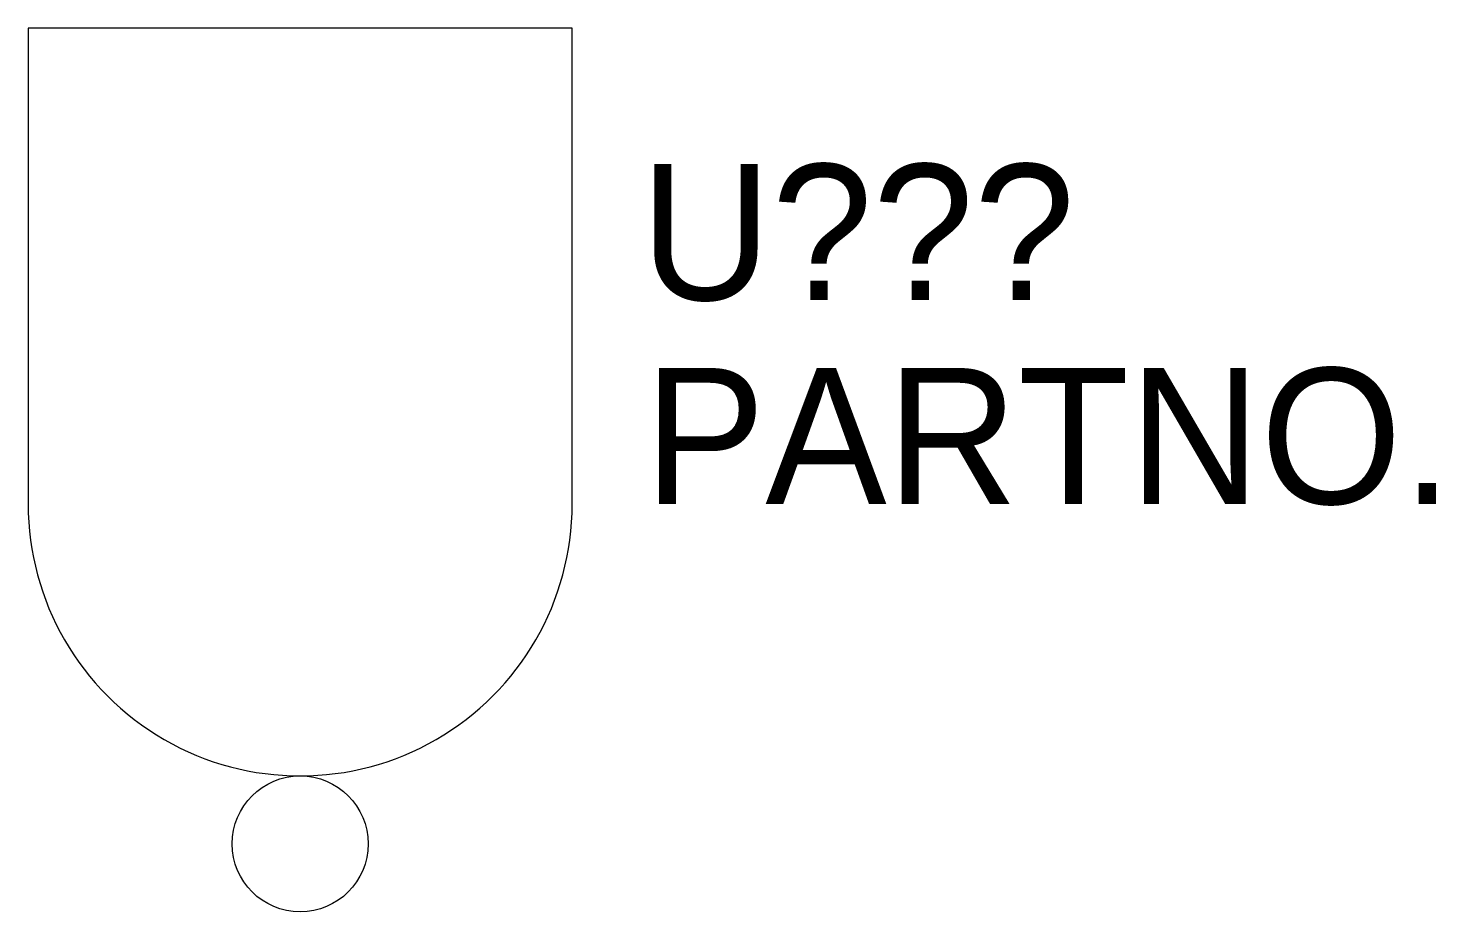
# Model space of a CAD drawing. Extents: x 10.4 to 12.47, y 6.2 to 7.5.
import ezdxf
from ezdxf.enums import TextEntityAlignment as Align

# ---------------------------------------------------------------- set-up
doc = ezdxf.new("R2010")
doc.units = 0
doc.layers.add('1', color=7, linetype='CONTINUOUS')
doc.layers.add('2', color=2, linetype='CONTINUOUS')

# ---------------------------------------------------------------- blocks, each defined once
blk = doc.blocks.new('NAND')
at = {"layer": '1', "color": 0}
blk.add_circle((-0.1, 0), 0.1, dxfattribs=at)
at = {"layer": '2', "color": 0}
for p, q in [((-0.6, 0.4), (-1.3, 0.4)), ((-1.3, 0.4), (-1.3, -0.4)), ((-1.3, -0.4), (-0.6, -0.4))]:
    blk.add_line(p, q, dxfattribs=at)
blk.add_arc((-0.6, 0), 0.4, 270, 90, dxfattribs=at)

msp = doc.modelspace()

# ---------------------------------------------------------------- block references
at = {"layer": '1', "color": 0, "rotation": 270}
msp.add_blockref('NAND', (10.8, 6.2), dxfattribs=at)

# ---------------------------------------------------------------- texts
at = {"layer": '1', "color": 0}
msp.add_attdef('U???', (11.3, 7.1), 'U???', height=0.2, dxfattribs=at)
msp.add_attdef('PARTNO.', text='0000000', height=0.2, dxfattribs=at).set_placement((11.9, 6.8), align=Align.CENTER)

doc.saveas('drawing.dxf')
